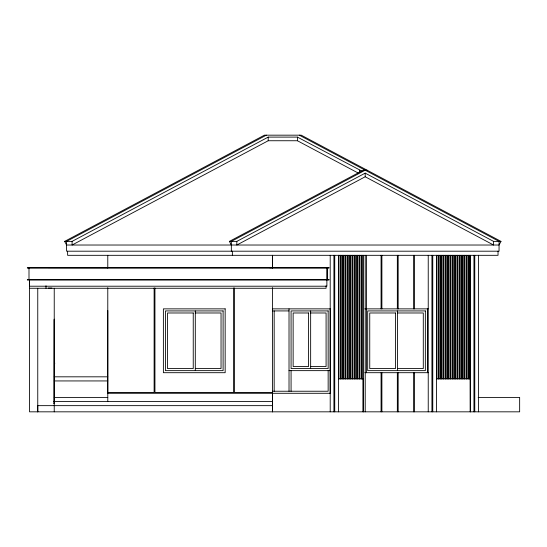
<?xml version="1.0" encoding="UTF-8"?>
<svg xmlns="http://www.w3.org/2000/svg" width="547" height="547" viewBox="0 0 547 547"><rect width="100%" height="100%" fill="white"/><g stroke="black" fill="none" stroke-linecap="round" stroke-linejoin="round"><path stroke-width="0.82" d="M54.126 403.577L54.249 319.592M107.78 392.958L107.78 310.552M272.529 267.873L272.529 255.319L272.529 268.064M330.21 393.293L330.21 308.864M363.16 378.654L363.16 411.829L363.16 255.319M500.99 241.384L499.055 245.022L66.59 245.022L64.655 241.384L264.413 135.171L301.233 135.171L500.99 241.384L493.565 241.384L365.198 173.132L236.83 241.384L229.405 241.384L231.34 245.022M266.348 135.171L66.59 241.384L66.59 251.196L499.055 251.196L499.055 241.384L299.298 135.171M64.655 241.384L72.088 241.384L268.208 137.106L297.438 137.106L362.018 171.17M358.203 173.05L297.438 140.743L268.208 140.743L72.088 245.022L72.088 241.384M229.405 241.384L363.263 170.213L367.133 170.213M365.198 170.213L231.34 241.384L231.34 251.196M493.565 241.384L493.565 245.022L365.198 176.77L236.83 245.022L236.83 241.384M269.774 267.77L272.529 267.668M48.259 288.064L51.972 288.064M29.524 288.269L326.067 288.269L326.067 285.794M330.21 308.864L272.529 308.864L272.529 310.922L289.021 310.922M364.808 308.864L428.233 308.864M195.3 312.98L221.043 312.98L221.043 368.582L195.3 368.582M310.648 312.98L326.087 312.98L326.087 366.524L310.648 366.524M397.546 312.98L423.289 312.98L423.289 368.582L397.546 368.582M289.021 370.64L330.21 370.64M364.808 372.698L428.233 372.698M54.235 376.821L107.78 376.821M338.443 378.88L363.16 378.88M436.472 378.88L470.023 378.88L470.023 255.319M470.249 378.88L470.317 411.829M54.235 380.938L107.78 380.938M272.529 391.235L328.152 391.235L328.152 370.64M107.78 392.472L154.117 392.472L154.117 287.968M107.78 393.293L330.21 393.293M54.235 397.416L107.78 397.416M478.181 397.416L519.65 397.416L519.65 411.829L29.524 411.829L29.524 279.62M53.661 401.532L272.529 401.532M53.879 403.577L54.249 403.577L54.208 319.147M272.529 405.648L37.757 405.648L37.757 411.829L37.757 288.269M48.3 267.633L107.78 267.674M498.03 251.196L498.03 255.319L67.623 255.319L67.623 251.196M478.468 255.319L478.468 411.829M474.769 255.319L474.769 411.829M473.948 255.319L473.948 411.829M470.249 255.319L470.249 411.829M469.736 255.319L469.736 378.88M468.28 255.319L468.28 378.88M467.993 255.319L467.993 378.88M466.536 255.319L466.536 378.88M466.249 255.319L466.249 378.88M464.793 255.319L464.793 378.88M464.499 255.319L464.499 378.88M463.049 255.319L463.049 378.88M462.755 255.319L462.755 378.88M461.306 255.319L461.306 378.88M460.895 255.319L460.895 378.88M459.439 255.319L459.439 378.88M459.145 255.319L459.145 378.88M457.695 255.319L457.695 378.88M457.401 255.319L457.401 378.88M455.952 255.319L455.952 378.88M455.658 255.319L455.658 378.88M454.208 255.319L454.208 378.88M453.914 255.319L453.914 378.88M452.458 255.319L452.458 378.88M452.171 255.319L452.171 378.88M450.714 255.319L450.714 378.88M450.427 255.319L450.427 378.88M448.971 255.319L448.971 378.88M448.684 255.319L448.684 378.88M447.227 255.319L447.227 378.88M446.94 255.319L446.94 378.88M445.484 255.319L445.484 378.88M445.19 255.319L445.19 378.88M443.74 255.319L443.74 378.88M443.446 255.319L443.446 378.88M441.997 255.319L441.997 378.88M441.702 255.319L441.702 378.88M440.253 255.319L440.253 378.88M439.959 255.319L439.959 378.88M438.503 255.319L438.503 378.88M438.215 255.319L438.215 378.88M436.759 255.319L436.759 378.88M436.472 255.319L436.472 411.829M432.766 255.319L432.766 411.829M431.939 255.319L431.939 411.829M428.233 255.319L428.233 411.829M427.412 308.864L427.412 372.698M414.435 255.319L414.435 308.864M414.435 372.698L414.435 411.829M413.614 255.319L413.614 308.864M413.614 372.698L413.614 411.829M398.168 255.319L398.168 308.864M398.168 372.698L398.168 411.829M397.546 310.922L397.546 370.64M397.341 255.319L397.341 308.864M397.341 372.698L397.341 411.829M381.895 255.319L381.895 308.864M381.895 372.698L381.895 411.829M381.074 255.319L381.074 308.864M381.074 372.698L381.074 411.829M366.449 255.319L366.449 372.698M365.198 173.132L365.198 176.77M365.218 255.319L365.218 411.829M362.866 255.319L362.866 378.88M361.41 255.319L361.41 378.88M361.123 255.319L361.123 378.88M359.7 170.213L359.7 172.394M359.666 255.319L359.666 378.88M359.379 255.319L359.379 378.88M357.923 255.319L357.923 378.88M357.635 255.319L357.635 378.88M356.179 255.319L356.179 378.88M355.892 255.319L355.892 378.88M354.435 255.319L354.435 378.88M354.141 255.319L354.141 378.88M352.692 255.319L352.692 378.88M352.398 255.319L352.398 378.88M350.948 255.319L350.948 378.88M350.654 255.319L350.654 378.88M349.205 255.319L349.205 378.88M348.911 255.319L348.911 378.88M347.454 255.319L347.454 378.88M347.167 255.319L347.167 378.88M345.711 255.319L345.711 378.88M345.424 255.319L345.424 378.88M343.967 255.319L343.967 378.88M343.68 255.319L343.68 378.88M342.224 255.319L342.224 378.88M341.937 255.319L341.937 378.88M340.48 255.319L340.48 378.88M340.186 255.319L340.186 378.88M338.737 255.319L338.737 378.88M338.443 255.319L338.443 411.829M334.737 255.319L334.737 411.829M333.916 255.319L333.916 411.829M330.21 255.319L330.21 411.829M327.291 268.085L327.291 279.62M326.88 267.668L326.88 286.211L29.408 286.211L29.408 280.03M310.648 310.922L310.648 368.582M297.438 137.106L297.438 140.743M291.079 370.64L291.079 391.235M289.021 308.864L289.021 391.235M274.177 310.922L274.177 391.235M272.529 287.613L272.529 411.829L272.529 392.472L234.424 392.472L234.424 287.968M268.208 137.106L268.208 140.743M233.596 287.968L233.596 392.472L154.945 392.472L154.945 287.968M232.372 251.196L232.372 255.319M195.3 310.922L195.3 370.64M107.78 255.319L107.78 268.078M107.78 287.64L107.78 401.532M54.693 362.962L54.693 363.707M54.235 288.269L54.235 411.829M45.996 285.794L45.996 288.269M28.998 268.085L28.998 279.62M328.938 267.674L27.35 267.674L27.35 268.085L328.938 268.085L328.938 267.674M328.938 279.62L27.35 279.62L27.35 280.03L328.938 280.03L328.938 279.62M225.159 308.864L163.382 308.864L163.382 372.698L225.159 372.698L225.159 308.864M223.101 310.922L165.44 310.922L165.44 370.64L223.101 370.64L223.101 310.922M328.152 310.922L291.079 310.922L291.079 368.582L328.152 368.582L328.152 310.922M425.347 310.922L367.687 310.922L367.687 370.64L425.347 370.64L425.347 310.922M193.241 312.98L167.498 312.98L167.498 368.582L193.241 368.582L193.241 312.98M308.583 312.98L293.137 312.98L293.137 366.524L308.583 366.524L308.583 312.98M395.488 312.98L369.745 312.98L369.745 368.582L395.488 368.582L395.488 312.98"/></g></svg>
